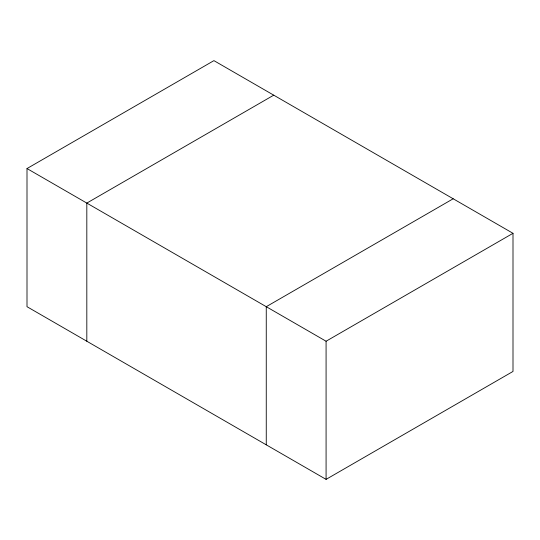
<?xml version="1.0" encoding="UTF-8"?>
<svg xmlns="http://www.w3.org/2000/svg" width="540" height="540" viewBox="0 0 540 540"><rect width="100%" height="100%" fill="white"/><g stroke="black" fill="none" stroke-linecap="round" stroke-linejoin="round"><path stroke-width="0.81" d="M27 168.554L213.921 60.635L513 233.307L513 371.446L326.079 479.365L27 306.693L27 168.554L326.079 341.226L513 233.307M273.74 95.168L86.819 203.087L86.819 341.226M453.182 198.774L266.26 306.693L266.26 444.832M326.079 341.226L326.079 479.365"/></g></svg>
